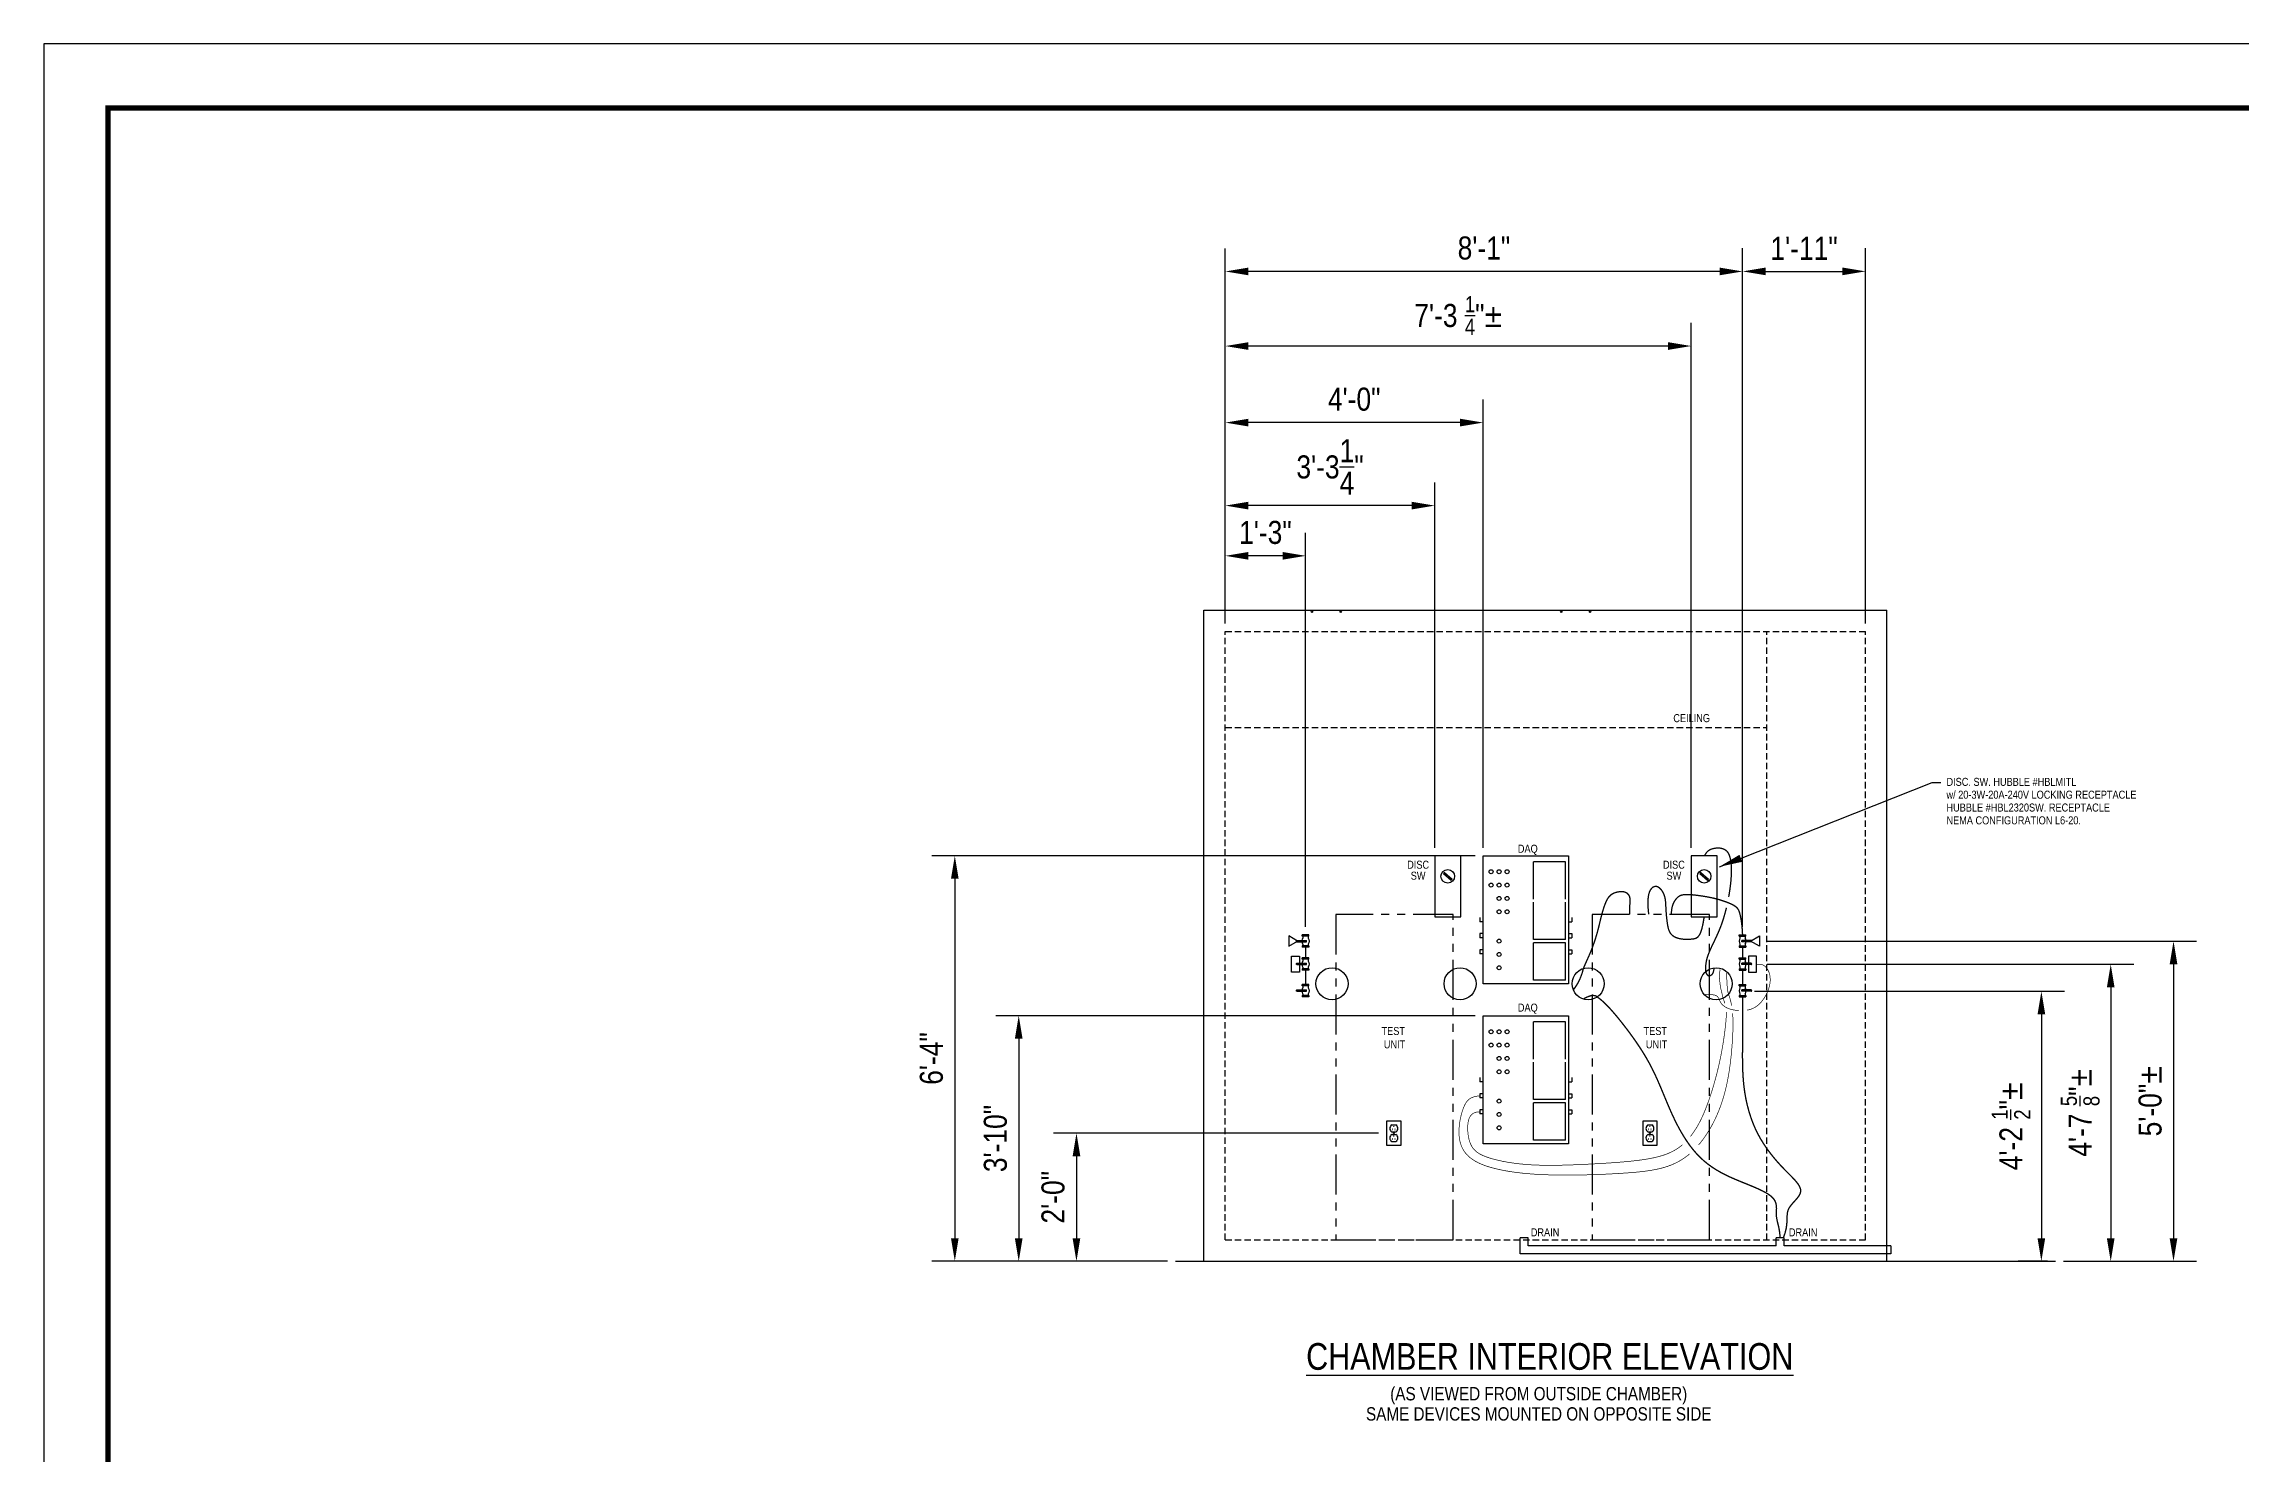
# Model space of a CAD drawing. Header units: inches. Extents: x -300 to 516, y -297 to 231.
# Drawn here: x -300.4 to 111.3, y -33.2 to 230.8 of the extents above; entities that cross this region are included whole.
import ezdxf
from ezdxf.enums import TextEntityAlignment as Align

# ---------------------------------------------------------------- set-up
doc = ezdxf.new("R2010")
doc.units = ezdxf.units.IN
doc.header["$LTSCALE"] = 24
doc.header["$MEASUREMENT"] = 0
doc.linetypes.add('HIDDEN', pattern=[0.075, 0.05, -0.025])
doc.linetypes.add('PHANTOM', pattern=[2.5, 1.25, -0.25, 0.25, -0.25, 0.25, -0.25])
for name, color, linetype in [('CHAMBER EXTERIOR', 7, 'Continuous'), ('CHAMBER INTERIOR', 40, 'Continuous'), ('EXTERIOR DIMS', 7, 'Continuous'), ('EXTERIOR ELEC EQUIP', 190, 'Continuous'), ('FORMAT', 7, 'Continuous'), ('INTERIOR DIMS', 7, 'Continuous'), ('INTERIOR ELEC EQUIP', 190, 'Continuous'), ('INTERIOR EQUIP', 3, 'Continuous'), ('INTERIOR PLUMB EQUIP', 4, 'Continuous')]:
    doc.layers.add(name, color=color, linetype=linetype)
doc.styles.get("Standard").update_dxf_attribs({"font": 'ARIALN.TTF'})
doc.dimstyles.get("Standard").update_dxf_attribs({"dimscale": 24, "dimtxt": 0.18, "dimasz": 0.18, "dimexe": 0.18, "dimexo": 0.0625, "dimgap": 0.09, "dimtad": 1, "dimdec": 4, "dimzin": 0, "dimdsep": 46, "dimlunit": 4, "dimtxsty": 'Standard', "dimcen": 0.09, "dimadec": 0, "dimazin": 0, "dimtfac": 1, "dimtdec": 4, "dimtofl": 0, "dimtmove": 0, "dimatfit": 3, "dimfxl": 0, "dimtolj": 1, "dimtzin": 0, "dimarcsym": 0})

# ---------------------------------------------------------------- blocks, each defined once
blk = doc.blocks.new('rec-elev')
at = {"linetype": 'Continuous'}
for p, q in [((-0.33, 1.58), (0.42, 1.58)), ((-0.33, 0.28), (0.42, 0.28)), ((-0.33, -0.22), (0.42, -0.22)), ((-0.33, -1.52), (0.42, -1.52))]:
    blk.add_line(p, q, dxfattribs=at)
blk.add_lwpolyline([(-1.31, -2.22), (1.39, -2.22), (1.39, 2.28), (-1.31, 2.28)], close=True, dxfattribs=at)
at = {"linetype": 'Continuous', "const_width": 0.12}
for points in [[(-0.22, 0.91), (-0.22, 0.58)], [(0.27, 0.94), (0.27, 0.53)], [(-0.22, -0.89), (-0.22, -1.22)], [(0.27, -0.86), (0.27, -1.27)]]:
    blk.add_lwpolyline(points, dxfattribs=at)
for points in [[(0.02, 1.34, -1), (0.02, 1.22, -1)], [(0.02, -0.46, -1), (0.02, -0.58, -1)]]:
    blk.add_lwpolyline(points, format="xyb", close=True, dxfattribs=at)
at = {"linetype": 'Continuous'}
blk.add_circle((0.04, 0.03), 0.075, dxfattribs=at)
for centre, start, end in [((0.04, 0.93), 120.0178, 239.9822), ((0.04, 0.93), 300.0178, 59.9822), ((0.04, -0.87), 120.0178, 239.9822), ((0.04, -0.87), 300.0178, 59.9822)]:
    blk.add_arc(centre, 0.75, start, end, dxfattribs=at)
blk = doc.blocks.new('DAQ')
for p, q in [((15.42, 22.88), (9.42, 22.88)), ((9.42, 15.88), (9.42, 22.88)), ((15.42, 15.88), (15.42, 22.88)), ((-0.61, 12.4), (-0.61, 11.6)), ((9.42, 8.29), (9.42, 15.29)), ((15.42, 8.29), (15.42, 15.29)), ((16.61, 12.4), (16.61, 11.6)), ((0, 11.6), (-0.61, 11.6)), ((0, 9.4), (-0.61, 9.4)), ((-0.61, 9.4), (-0.61, 8.6)), ((0, 8.6), (-0.61, 8.6)), ((15.42, 8.29), (9.42, 8.29)), ((16, 11.6), (16.61, 11.6)), ((16, 9.4), (16.61, 9.4)), ((16, 8.6), (16.61, 8.6)), ((16.61, 9.4), (16.61, 8.6)), ((0, 6.4), (-0.61, 6.4)), ((-0.61, 6.4), (-0.61, 5.6)), ((0, 5.6), (-0.61, 5.6)), ((15.42, 7.71), (9.42, 7.71)), ((9.42, 0.71), (9.42, 7.71)), ((15.42, 0.71), (15.42, 7.71)), ((16, 6.4), (16.61, 6.4)), ((16, 5.6), (16.61, 5.6)), ((16.61, 6.4), (16.61, 5.6)), ((15.42, 0.71), (9.42, 0.71))]:
    blk.add_line(p, q)
blk.add_lwpolyline([(0, 24), (16, 24), (16, 0), (0, 0)], close=True)
for centre in [(1.5, 21), (3, 21), (4.5, 21), (1.5, 18.5), (3, 18.5), (4.5, 18.5), (3, 16), (3, 13.5), (4.5, 16), (4.5, 13.5), (3, 8), (3, 5.5), (3, 3)]:
    blk.add_circle(centre, 0.375)
blk = doc.blocks.new('BVALVE')
for p, q in [((-1.63, 2.45), (0.13, 2.45)), ((-1.63, 2.2), (0.13, 2.2)), ((0.6, 3.49), (-0.63, 3.49)), ((-0.63, 3.24), (-0.63, 3.49)), ((0.6, 3.24), (-0.63, 3.24)), ((-0.63, 1.41), (-0.63, 1.16)), ((0.6, 1.41), (-0.63, 1.41)), ((0.6, 1.16), (-0.63, 1.16)), ((-0.51, 2.93), (-0.51, 3.24)), ((-0.51, 1.41), (-0.51, 1.79)), ((0.13, 2.45), (0.13, 2.2)), ((0.49, 2.93), (0.49, 3.24)), ((0.49, 1.41), (0.49, 1.79)), ((0.6, 3.24), (0.6, 3.49)), ((0.6, 1.41), (0.6, 1.16))]:
    blk.add_line(p, q)
for centre, radius, start, end in [((-1.59, 2.33), 0.132, 108.6408, 251.3592), ((0.47, 2.36), 1.13, 149.9029, 175.1864), ((0.47, 2.36), 1.13, 187.8419, 210.0971), ((-0.5, 2.36), 1.13, 329.9029, 30.0971)]:
    blk.add_arc(centre, radius, start, end)
blk = doc.blocks.new('*D11')
at = {"layer": 'Defpoints', "color": 0, "transparency": 16777216}
for p in [(-30.61, 78.69), (-129.63, 2.71), (-88.24, 2.71)]:
    blk.add_point(p, dxfattribs=at)
at = {"layer": 'INTERIOR DIMS', "color": 0, "lineweight": -2, "transparency": 16777216}
for p, q in [((-32.11, 78.69), (-133.95, 78.69)), ((-129.63, 74.37), (-129.63, 7.03)), ((-89.74, 2.71), (-133.95, 2.71))]:
    blk.add_line(p, q, dxfattribs=at)
at = {"layer": 'INTERIOR DIMS', "color": 0, "transparency": 16777216}
for points in [[(-130.35, 74.37), (-128.91, 74.37), (-129.63, 78.69)], [(-130.35, 7.03), (-128.91, 7.03), (-129.63, 2.71)]]:
    blk.add_solid(points, dxfattribs=at)
at = {"layer": 'INTERIOR DIMS', "color": 0, "transparency": 16777216, "insert": (-134, 40.7), "char_height": 4.32, "attachment_point": 5, "rotation": 90}
blk.add_mtext('\\A1;6\'-4"', dxfattribs=at)
blk = doc.blocks.new('*D12')
at = {"layer": 'Defpoints', "color": 0, "transparency": 16777216}
for p in [(-30.61, 48.71), (-117.65, 2.71), (-88.24, 2.71)]:
    blk.add_point(p, dxfattribs=at)
at = {"layer": 'INTERIOR DIMS', "color": 0, "lineweight": -2, "transparency": 16777216}
for p, q in [((-32.11, 48.71), (-121.97, 48.71)), ((-117.65, 44.39), (-117.65, 7.03)), ((-89.74, 2.71), (-121.97, 2.71))]:
    blk.add_line(p, q, dxfattribs=at)
at = {"layer": 'INTERIOR DIMS', "color": 0, "transparency": 16777216}
for points in [[(-118.37, 44.39), (-116.93, 44.39), (-117.65, 48.71)], [(-118.37, 7.03), (-116.93, 7.03), (-117.65, 2.71)]]:
    blk.add_solid(points, dxfattribs=at)
at = {"layer": 'INTERIOR DIMS', "color": 0, "transparency": 16777216, "insert": (-122.01, 25.71), "char_height": 4.32, "attachment_point": 5, "rotation": 90}
blk.add_mtext('\\A1;3\'-10"', dxfattribs=at)
blk = doc.blocks.new('*D13')
at = {"layer": 'Defpoints', "color": 0, "transparency": 16777216}
for p in [(-48.69, 26.71), (-106.83, 2.71), (-88.24, 2.71)]:
    blk.add_point(p, dxfattribs=at)
at = {"layer": 'INTERIOR DIMS', "color": 0, "lineweight": -2, "transparency": 16777216}
for p, q in [((-50.19, 26.71), (-111.15, 26.71)), ((-106.83, 22.39), (-106.83, 7.03)), ((-89.74, 2.71), (-111.15, 2.71))]:
    blk.add_line(p, q, dxfattribs=at)
at = {"layer": 'INTERIOR DIMS', "color": 0, "transparency": 16777216}
for points in [[(-107.55, 22.39), (-106.11, 22.39), (-106.83, 26.71)], [(-107.55, 7.03), (-106.11, 7.03), (-106.83, 2.71)]]:
    blk.add_solid(points, dxfattribs=at)
at = {"layer": 'INTERIOR DIMS', "color": 0, "transparency": 16777216, "insert": (-111.2, 14.71), "char_height": 4.32, "attachment_point": 5, "rotation": 90}
blk.add_mtext('\\A1;2\'-0"', dxfattribs=at)
blk = doc.blocks.new('*D14')
at = {"layer": 'Defpoints', "color": 0, "transparency": 16777216}
for p in [(21.17, 62.69), (76.66, 2.71), (98.8, 2.71)]:
    blk.add_point(p, dxfattribs=at)
at = {"layer": 'INTERIOR DIMS', "color": 0, "lineweight": -2, "transparency": 16777216}
for p, q in [((22.67, 62.69), (103.12, 62.69)), ((98.8, 58.37), (98.8, 7.03)), ((78.16, 2.71), (103.12, 2.71))]:
    blk.add_line(p, q, dxfattribs=at)
at = {"layer": 'INTERIOR DIMS', "color": 0, "transparency": 16777216}
for points in [[(98.08, 58.37), (99.52, 58.37), (98.8, 62.69)], [(98.08, 7.03), (99.52, 7.03), (98.8, 2.71)]]:
    blk.add_solid(points, dxfattribs=at)
at = {"layer": 'INTERIOR DIMS', "color": 0, "transparency": 16777216, "insert": (94.43, 32.7), "char_height": 4.32, "attachment_point": 5, "rotation": 90}
blk.add_mtext('\\A1;5\'-0"%%P', dxfattribs=at)
blk = doc.blocks.new('*D15')
at = {"layer": 'Defpoints', "color": 0, "transparency": 16777216}
for p in [(21.12, 58.36), (76.66, 2.71), (87.03, 2.71)]:
    blk.add_point(p, dxfattribs=at)
at = {"layer": 'INTERIOR DIMS', "color": 0, "lineweight": -2, "transparency": 16777216}
for p, q in [((22.62, 58.36), (91.35, 58.36)), ((87.03, 54.04), (87.03, 7.03)), ((78.16, 2.71), (91.35, 2.71))]:
    blk.add_line(p, q, dxfattribs=at)
at = {"layer": 'INTERIOR DIMS', "color": 0, "transparency": 16777216}
for points in [[(86.31, 54.04), (87.75, 54.04), (87.03, 58.36)], [(86.31, 7.03), (87.75, 7.03), (87.03, 2.71)]]:
    blk.add_solid(points, dxfattribs=at)
at = {"layer": 'INTERIOR DIMS', "color": 0, "transparency": 16777216, "insert": (81.3, 30.53), "char_height": 4.32, "attachment_point": 5, "rotation": 90}
blk.add_mtext('\\A1;4\'-7 {\\H0.7x;\\S5/8;}"%%P', dxfattribs=at)
blk = doc.blocks.new('*D16')
at = {"layer": 'Defpoints', "color": 0, "transparency": 16777216}
for p in [(18.76, 53.29), (74.03, 2.71), (76.66, 2.71)]:
    blk.add_point(p, dxfattribs=at)
at = {"layer": 'INTERIOR DIMS', "color": 0, "lineweight": -2, "transparency": 16777216}
for p, q in [((20.26, 53.29), (78.35, 53.29)), ((74.03, 48.97), (74.03, 7.03)), ((75.16, 2.71), (69.71, 2.71))]:
    blk.add_line(p, q, dxfattribs=at)
at = {"layer": 'INTERIOR DIMS', "color": 0, "transparency": 16777216}
for points in [[(73.31, 48.97), (74.75, 48.97), (74.03, 53.29)], [(73.31, 7.03), (74.75, 7.03), (74.03, 2.71)]]:
    blk.add_solid(points, dxfattribs=at)
at = {"layer": 'INTERIOR DIMS', "color": 0, "transparency": 16777216, "insert": (68.33, 28), "char_height": 4.32, "attachment_point": 5, "rotation": 90}
blk.add_mtext('\\A1;4\'-2 {\\H0.7x;\\S1/2;}"%%P', dxfattribs=at)
blk = doc.blocks.new('*D17')
at = {"layer": 'Defpoints', "color": 0, "transparency": 16777216}
for p in [(-78.93, 144.29), (-78.93, 120.71), (-39.68, 78.69)]:
    blk.add_point(p, dxfattribs=at)
at = {"layer": 'INTERIOR DIMS', "color": 0, "lineweight": -2, "transparency": 16777216}
for p, q in [((-78.93, 122.21), (-78.93, 148.61)), ((-39.68, 80.19), (-39.68, 148.61)), ((-44, 144.29), (-74.61, 144.29))]:
    blk.add_line(p, q, dxfattribs=at)
at = {"layer": 'INTERIOR DIMS', "color": 0, "transparency": 16777216}
for points in [[(-74.61, 145.01), (-74.61, 143.57), (-78.93, 144.29)], [(-44, 145.01), (-44, 143.57), (-39.68, 144.29)]]:
    blk.add_solid(points, dxfattribs=at)
at = {"layer": 'INTERIOR DIMS', "color": 0, "transparency": 16777216, "insert": (-59.3, 151.54), "char_height": 4.32, "attachment_point": 5}
blk.add_mtext('\\A1;3\'-3{\\H1.000000x;\\S1/4;}"', dxfattribs=at)
blk = doc.blocks.new('*D18')
at = {"layer": 'Defpoints', "color": 0, "transparency": 16777216}
for p in [(-78.93, 159.84), (-78.93, 120.71), (-30.61, 78.69)]:
    blk.add_point(p, dxfattribs=at)
at = {"layer": 'INTERIOR DIMS', "color": 0, "lineweight": -2, "transparency": 16777216}
for p, q in [((-78.93, 122.21), (-78.93, 164.16)), ((-30.61, 80.19), (-30.61, 164.16)), ((-34.93, 159.84), (-74.61, 159.84))]:
    blk.add_line(p, q, dxfattribs=at)
at = {"layer": 'INTERIOR DIMS', "color": 0, "transparency": 16777216}
for points in [[(-74.61, 160.56), (-74.61, 159.12), (-78.93, 159.84)], [(-34.93, 160.56), (-34.93, 159.12), (-30.61, 159.84)]]:
    blk.add_solid(points, dxfattribs=at)
at = {"layer": 'INTERIOR DIMS', "color": 0, "transparency": 16777216, "insert": (-54.77, 164.2), "char_height": 4.32, "attachment_point": 5}
blk.add_mtext('\\A1;4\'-0"', dxfattribs=at)
blk = doc.blocks.new('*D19')
at = {"layer": 'Defpoints', "color": 0, "transparency": 16777216}
for p in [(-78.93, 174.18), (-78.93, 120.71), (8.39, 78.69)]:
    blk.add_point(p, dxfattribs=at)
at = {"layer": 'INTERIOR DIMS', "color": 0, "lineweight": -2, "transparency": 16777216}
for p, q in [((-78.93, 122.21), (-78.93, 178.5)), ((8.39, 80.19), (8.39, 178.5)), ((4.07, 174.18), (-74.61, 174.18))]:
    blk.add_line(p, q, dxfattribs=at)
at = {"layer": 'INTERIOR DIMS', "color": 0, "transparency": 16777216}
for points in [[(-74.61, 174.9), (-74.61, 173.46), (-78.93, 174.18)], [(4.07, 174.9), (4.07, 173.46), (8.39, 174.18)]]:
    blk.add_solid(points, dxfattribs=at)
at = {"layer": 'INTERIOR DIMS', "color": 0, "transparency": 16777216, "insert": (-35.27, 179.91), "char_height": 4.32, "attachment_point": 5}
blk.add_mtext('\\A1;7\'-3 {\\H0.7x;\\S1/4;}"%%P', dxfattribs=at)
blk = doc.blocks.new('FORMAT-D')
at = {"layer": 'FORMAT'}
blk.add_lwpolyline([(0, 0), (34, 0), (34, 22), (0, 22)], close=True, dxfattribs=at)
at = {"layer": 'FORMAT', "const_width": 0.04}
blk.add_lwpolyline([(33.5, 0.5), (0.5, 0.5), (0.5, 21.5), (33.5, 21.5)], close=True, dxfattribs=at)
blk = doc.blocks.new('*D39')
at = {"layer": 'Defpoints', "color": 0, "transparency": 16777216}
for p in [(-78.93, 134.88), (-78.93, 120.71), (-63.88, 63.87)]:
    blk.add_point(p, dxfattribs=at)
at = {"layer": 'EXTERIOR DIMS', "color": 0, "lineweight": -2, "transparency": 16777216}
for p, q in [((-78.93, 122.21), (-78.93, 139.2)), ((-63.88, 65.37), (-63.88, 139.2)), ((-68.2, 134.88), (-74.61, 134.88))]:
    blk.add_line(p, q, dxfattribs=at)
at = {"layer": 'EXTERIOR DIMS', "color": 0, "transparency": 16777216}
for points in [[(-74.61, 135.6), (-74.61, 134.16), (-78.93, 134.88)], [(-68.2, 135.6), (-68.2, 134.16), (-63.88, 134.88)]]:
    blk.add_solid(points, dxfattribs=at)
at = {"layer": 'EXTERIOR DIMS', "color": 0, "transparency": 16777216, "insert": (-71.41, 139.24), "char_height": 4.32, "attachment_point": 5}
blk.add_mtext('\\A1;1\'-3"', dxfattribs=at)
blk = doc.blocks.new('*D40')
at = {"layer": 'Defpoints', "color": 0, "transparency": 16777216}
for p in [(-78.93, 188.16), (-78.93, 120.71), (18.03, 63.87)]:
    blk.add_point(p, dxfattribs=at)
at = {"layer": 'EXTERIOR DIMS', "color": 0, "lineweight": -2, "transparency": 16777216}
for p, q in [((-78.93, 122.21), (-78.93, 192.48)), ((18.03, 65.37), (18.03, 192.48)), ((13.71, 188.16), (-74.61, 188.16))]:
    blk.add_line(p, q, dxfattribs=at)
at = {"layer": 'EXTERIOR DIMS', "color": 0, "transparency": 16777216}
for points in [[(-74.61, 188.88), (-74.61, 187.44), (-78.93, 188.16)], [(13.71, 188.88), (13.71, 187.44), (18.03, 188.16)]]:
    blk.add_solid(points, dxfattribs=at)
at = {"layer": 'EXTERIOR DIMS', "color": 0, "transparency": 16777216, "insert": (-30.45, 192.52), "char_height": 4.32, "attachment_point": 5}
blk.add_mtext('\\A1;8\'-1"', dxfattribs=at)
blk = doc.blocks.new('*D41')
at = {"layer": 'Defpoints', "color": 0, "transparency": 16777216}
for p in [(41.07, 188.17), (41.07, 120.71), (18.03, 65.37)]:
    blk.add_point(p, dxfattribs=at)
at = {"layer": 'EXTERIOR DIMS', "color": 0, "lineweight": -2, "transparency": 16777216}
for p, q in [((18.03, 66.87), (18.03, 192.49)), ((41.07, 122.21), (41.07, 192.49)), ((22.35, 188.17), (36.75, 188.17))]:
    blk.add_line(p, q, dxfattribs=at)
at = {"layer": 'EXTERIOR DIMS', "color": 0, "transparency": 16777216}
for points in [[(22.35, 188.89), (22.35, 187.45), (18.03, 188.17)], [(36.75, 188.89), (36.75, 187.45), (41.07, 188.17)]]:
    blk.add_solid(points, dxfattribs=at)
at = {"layer": 'EXTERIOR DIMS', "color": 0, "transparency": 16777216, "insert": (29.55, 192.49), "char_height": 4.32, "attachment_point": 5}
blk.add_mtext('\\A1;1\'-11"', dxfattribs=at)

msp = doc.modelspace()

# ---------------------------------------------------------------- linework, layer by layer
at = {"layer": 'CHAMBER EXTERIOR'}
for p, q in [((-82.92986, 2.70642), (-82.92986, 124.70642)), ((-82.92986, 124.70642), (45.07014, 124.70642)), ((45.07014, 2.70642), (45.07014, 124.70642)), ((-88.24161, 2.70642), (76.6647, 2.70642))]:
    msp.add_line(p, q, dxfattribs=at)
for centre in [(-58.92986, 54.70642), (-34.92986, 54.70642), (-10.92986, 54.70642), (13.07014, 54.70642)]:
    msp.add_circle(centre, 3, dxfattribs=at)
at = {"layer": 'CHAMBER INTERIOR', "linetype": 'HIDDEN'}
for p, q in [((-78.92986, 120.70642), (41.07014, 120.70642)), ((-78.92986, 6.70642), (-78.92986, 120.70642)), ((22.57014, 6.70642), (22.57014, 120.70642)), ((41.07014, 6.70642), (41.07014, 120.70642)), ((-78.92986, 102.70642), (22.57014, 102.70642)), ((-78.92986, 6.70642), (41.07014, 6.70642))]:
    msp.add_line(p, q, dxfattribs=at)
at = {"layer": 'CHAMBER INTERIOR'}
for p, q in [((-23.67986, 4.10035), (-23.67986, 7.08034)), ((-22.17986, 7.08034), (-23.67986, 7.08034)), ((-22.17986, 5.60035), (-22.17986, 7.08034)), ((24.32014, 5.60035), (-22.17986, 5.60035)), ((24.32014, 5.60035), (24.32014, 7.08034)), ((25.82014, 7.08034), (24.32014, 7.08034)), ((25.82014, 5.60035), (25.82014, 7.08034)), ((45.82507, 5.60035), (25.82014, 5.60035)), ((45.82507, 5.60035), (45.82507, 4.10035)), ((45.82507, 4.10035), (-23.67986, 4.10035))]:
    msp.add_line(p, q, dxfattribs=at)
for centre in [(-58.92986, 54.70642), (-34.92986, 54.70642), (-10.92986, 54.70642), (13.07014, 54.70642)]:
    msp.add_circle(centre, 3, dxfattribs=at)
at = {"layer": 'EXTERIOR ELEC EQUIP'}
for centre in [(-62.69513, 124.40181), (-57.3008, 124.40181), (-15.95443, 124.40181), (-10.5601, 124.40181)]:
    msp.add_circle(centre, 0.12299, dxfattribs=at)
at = {"layer": 'INTERIOR ELEC EQUIP'}
for p, q in [((-38.04005, 75.38398), (-36.59234, 74.10198)), ((-37.87218, 75.57205), (-36.42596, 74.29136)), ((10.02245, 75.38398), (11.47016, 74.10198)), ((10.19032, 75.57205), (11.63654, 74.29136))]:
    msp.add_line(p, q, dxfattribs=at)
for points in [[(-34.79542, 78.6927), (-39.67542, 78.6927), (-39.67542, 67.2527), (-34.79542, 67.2527)], [(13.26708, 78.6927), (8.38708, 78.6927), (8.38708, 67.2527), (13.26708, 67.2527)]]:
    msp.add_lwpolyline(points, close=True, dxfattribs=at)
for points, const_width in [([(15.42379, 70.98282), (15.48312, 71.31199), (15.58296, 71.92436), (15.67121, 72.52945), (15.74745, 73.12363), (15.81129, 73.70326), (15.86232, 74.26469), (15.90014, 74.8043), (15.92434, 75.31843), (15.93469, 75.80411), (15.93163, 76.26087), (15.91575, 76.68894), (15.88767, 77.08851), (15.848, 77.45978), (15.79734, 77.80295), (15.73629, 78.11823), (15.66548, 78.40582), (15.58521, 78.66613), (15.4947, 78.90044), (15.39286, 79.11023), (15.27861, 79.29697), (15.15089, 79.46215), (15.0086, 79.60725), (14.85067, 79.73376), (14.67603, 79.84315), (14.4839, 79.93651), (14.27483, 80.01325), (14.04964, 80.07241), (13.80918, 80.11301), (13.55429, 80.13407), (13.28583, 80.13462), (13.00462, 80.11367), (12.71151, 80.07025), (12.40888, 80.00212), (12.10527, 79.90194), (11.81076, 79.76112), (11.5354, 79.57105), (11.28928, 79.32315), (10.8745, 78.6927)], 0.25), ([(10.82708, 67.2527), (10.61543, 65.9722), (10.38697, 64.99222), (10.14281, 64.27119), (9.8841, 63.76755), (9.61197, 63.43971), (9.32754, 63.24612), (9.03195, 63.1452), (8.72632, 63.09538), (8.41211, 63.06214), (8.09202, 63.03915), (7.76907, 63.02711), (7.44628, 63.02675), (7.12666, 63.03879), (6.81324, 63.06393), (6.50905, 63.10289), (6.21709, 63.15638), (5.94002, 63.22511), (5.679, 63.30973), (5.43484, 63.41087), (5.20831, 63.52916), (5.00022, 63.66525), (4.81137, 63.81976), (4.64254, 63.99334), (4.49453, 64.18661), (4.36762, 64.39982), (4.25993, 64.63162), (4.16909, 64.88025), (4.09272, 65.14398), (4.02842, 65.42105), (3.97383, 65.70972), (3.92654, 66.00823), (3.88418, 66.31485), (3.84479, 66.6279), (3.8081, 66.94603), (3.77427, 67.26798), (3.74346, 67.59247), (3.71583, 67.91823), (3.69154, 68.24399), (3.67074, 68.56848), (3.6536, 68.89042), (3.63961, 69.20877), (3.62563, 69.5233), (3.60783, 69.83403), (3.58239, 70.14093), (3.54552, 70.44403), (3.49338, 70.74331), (3.42218, 71.03879), (3.32808, 71.33044), (3.20845, 71.61715), (3.06529, 71.89322), (2.90179, 72.15181), (2.72112, 72.38609), (2.52646, 72.58924), (2.321, 72.75442), (2.1079, 72.87481), (1.89036, 72.94357), (1.6717, 72.95522), (1.4559, 72.90968), (1.2471, 72.80822), (1.04942, 72.65212), (0.86701, 72.44264), (0.70398, 72.18106), (0.56448, 71.86865), (0.45263, 71.50667), (0.37138, 71.09783), (0.31891, 70.65054), (0.29218, 70.17466), (0.28818, 69.68004), (0.30389, 69.17652), (0.33628, 68.67396), (0.38235, 68.18219), (0.43907, 67.71108)], 0.25), ([(12.69137, 57.69101), (12.65242, 57.4184), (12.61272, 57.19181), (12.57155, 57.0055), (12.52814, 56.85376), (12.48177, 56.73086), (12.4317, 56.63107), (12.37717, 56.54866), (12.31745, 56.4779), (12.2522, 56.41411), (12.18263, 56.35672), (12.11036, 56.3062), (12.03701, 56.26302), (11.96421, 56.22766), (11.89356, 56.20059), (11.82668, 56.18227), (11.7652, 56.17319), (11.71026, 56.17359), (11.66112, 56.18289), (11.61656, 56.20027), (11.57537, 56.22493), (11.53633, 56.25606), (11.49824, 56.29284), (11.45989, 56.33448), (11.42005, 56.38016), (11.37793, 56.42981), (11.33447, 56.48626), (11.29102, 56.55308), (11.2489, 56.63385), (11.20949, 56.73214), (11.17412, 56.85152), (11.14414, 56.99555), (11.12091, 57.16782), (11.10579, 57.37076), (11.10024, 57.60234), (11.10574, 57.85939), (11.12379, 58.13874), (11.15585, 58.43722), (11.20342, 58.75167), (11.26798, 59.07892), (11.35101, 59.41581), (11.45344, 59.75973), (11.57393, 60.1104), (11.7106, 60.46807), (11.86156, 60.83301), (12.02492, 61.20551), (12.19881, 61.58582), (12.38132, 61.97421), (12.57057, 62.37096), (12.76475, 62.77658), (12.96238, 63.19257), (13.16202, 63.62069), (13.36227, 64.0627), (13.56172, 64.52033), (13.75893, 64.99534), (13.95251, 65.48949), (14.14103, 66.00453), (14.32323, 66.54144), (14.49842, 67.09816), (14.66605, 67.67186), (14.8256, 68.2597), (14.97651, 68.85887), (14.99556, 68.94053)], 0.25), ([(18.86941, 49.76356), (18.91252, 49.76964), (19.27614, 49.84749), (19.62311, 49.95198), (19.95335, 50.08341), (20.26795, 50.24167), (20.56797, 50.42668), (20.85446, 50.63835), (21.12851, 50.87659), (21.39118, 51.14131), (21.64354, 51.43243), (21.886, 51.74928), (22.11647, 52.08887), (22.33217, 52.44767), (22.53036, 52.8221), (22.70827, 53.20862), (22.86316, 53.60367), (22.99225, 54.0037), (23.09281, 54.40515), (23.16252, 54.80459), (23.20093, 55.1991), (23.20805, 55.58588), (23.18386, 55.96212), (23.12837, 56.32504), (23.04159, 56.67183), (22.9235, 56.99969), (22.77412, 57.30582), (22.59373, 57.58666), (22.38382, 57.83565), (22.14617, 58.04545), (21.88255, 58.20872), (21.59475, 58.31814), (21.28454, 58.36637), (20.9537, 58.34609), (20.60401, 58.24996)], 0.125), ([(11.04338, 52.69887), (11.28999, 52.69779), (11.51815, 52.69454), (11.72862, 52.68907), (11.92214, 52.68133), (12.09948, 52.67128), (12.2614, 52.65888), (12.40864, 52.64407), (12.54197, 52.62682), (12.66218, 52.60709), (12.77026, 52.58482), (12.86722, 52.55997), (12.95408, 52.53251), (13.03188, 52.50237), (13.10163, 52.46953), (13.16436, 52.43393), (13.22108, 52.39553), (13.27274, 52.35428), (13.31996, 52.3101), (13.36326, 52.26289), (13.40319, 52.21258), (13.44027, 52.15907), (13.47503, 52.10226), (13.50802, 52.04208), (13.53977, 51.97844), (13.57086, 51.91124), (13.60213, 51.8404), (13.63447, 51.76582), (13.66876, 51.68742), (13.7059, 51.60512), (13.74677, 51.51881), (13.79227, 51.42842), (13.84328, 51.33385), (13.90074, 51.23516), (13.96575, 51.133), (14.03948, 51.02818), (14.12308, 50.9215), (14.2177, 50.81374), (14.32451, 50.70572), (14.44466, 50.59824), (14.57929, 50.49208), (14.72964, 50.38809), (14.89715, 50.28721), (15.08333, 50.19042), (15.2897, 50.09869), (15.51777, 50.01301), (15.76904, 49.93434), (16.04503, 49.86368), (16.34725, 49.80199), (16.67602, 49.75044), (17.02683, 49.71099), (17.29977, 49.69223)], 0.125)]:
    msp.add_lwpolyline(points, dxfattribs=dict(at, const_width=const_width))
at = {"layer": 'INTERIOR ELEC EQUIP', "color": 40, "const_width": 0.125}
for points in [[(13.8108, 57.38242), (13.75872, 56.97839), (13.72305, 56.63706), (13.70154, 56.34906), (13.69191, 56.10502), (13.69191, 55.89559), (13.69926, 55.7114), (13.71171, 55.54309), (13.727, 55.38129), (13.74327, 55.21839), (13.76032, 55.0537), (13.77836, 54.88831), (13.79762, 54.72327), (13.8183, 54.55965), (13.84062, 54.39853), (13.86479, 54.24096), (13.89103, 54.08802), (13.91941, 53.94049), (13.9495, 53.79809), (13.98073, 53.66025), (14.01253, 53.52639), (14.04433, 53.39594), (14.07556, 53.26834), (14.10565, 53.14301), (14.13404, 53.0194), (14.1605, 52.89668), (14.18624, 52.77312), (14.21285, 52.6467), (14.24187, 52.51545), (14.27488, 52.37736), (14.31344, 52.23046), (14.35913, 52.07274), (14.41349, 51.90221), (14.47731, 51.71704), (14.5481, 51.51608), (14.62259, 51.29833), (14.69751, 51.06279), (14.70642, 51.03135)], [(14.97014, 49.42109), (14.97735, 49.21491), (14.97483, 48.81434), (14.95722, 48.37607), (14.92481, 47.8951), (14.87787, 47.36646), (14.81669, 46.78516), (14.74155, 46.14624), (14.65242, 45.44614), (14.54791, 44.68713), (14.42631, 43.87291), (14.28591, 43.00717), (14.12502, 42.09361), (13.94191, 41.13594), (13.73488, 40.13786), (13.50222, 39.10306), (13.24291, 38.03667), (12.95868, 36.94951), (12.65195, 35.8538), (12.32515, 34.7618), (11.98069, 33.68573), (11.621, 32.63784), (11.24849, 31.63037), (10.86559, 30.67555), (10.47395, 29.78301), (10.07221, 28.95194), (9.65822, 28.17894), (9.22985, 27.46058), (8.78496, 26.79345), (8.32142, 26.17414), (8.25621, 26.09673)], [(6.76654, 24.54584), (6.22453, 24.11033), (5.60368, 23.68742), (4.92103, 23.29995), (4.16434, 22.9472), (3.32136, 22.62846), (2.37985, 22.34302), (1.32756, 22.09016), (0.15714, 21.86878), (-1.11922, 21.67615), (-2.48442, 21.50913), (-3.92139, 21.36459), (-5.41304, 21.23941), (-6.94227, 21.13045), (-8.49201, 21.03459), (-10.04517, 20.94868), (-11.58661, 20.87065), (-13.10896, 20.80258), (-14.60682, 20.74761), (-16.07479, 20.70885), (-17.50744, 20.68945), (-18.89936, 20.69253), (-20.24516, 20.72123), (-21.53941, 20.77868), (-22.77696, 20.86693), (-23.95372, 20.98379), (-25.06584, 21.12597), (-26.10946, 21.29022), (-27.08075, 21.47324), (-27.97587, 21.67178), (-28.79096, 21.88256), (-29.52219, 22.10231), (-30.16747, 22.32881), (-30.73172, 22.56413), (-31.22165, 22.81141), (-31.64395, 23.07378), (-32.0053, 23.35436), (-32.31241, 23.65628), (-32.57195, 23.98268), (-32.79064, 24.33669), (-32.97441, 24.71973), (-33.12629, 25.12639), (-33.24855, 25.54956), (-33.34348, 25.98212), (-33.41334, 26.41696), (-33.46043, 26.84696), (-33.487, 27.26501), (-33.49536, 27.66398), (-33.48735, 28.03802), (-33.46318, 28.38623), (-33.42263, 28.70897), (-33.3655, 29.00659), (-33.29157, 29.27945), (-33.20062, 29.5279), (-33.09244, 29.7523), (-32.96682, 29.95301), (-32.8233, 30.13031), (-32.6605, 30.28421), (-32.47676, 30.41462), (-32.27045, 30.52148), (-32.03994, 30.60471), (-31.78358, 30.66426), (-31.49975, 30.70003), (-31.18679, 30.71198)]]:
    msp.add_lwpolyline(points, dxfattribs=at)
at = {"layer": 'INTERIOR ELEC EQUIP', "color": 1, "const_width": 0.125}
for points in [[(15.04049, 56.72883), (15.0397, 56.53079), (15.04243, 56.32433), (15.04809, 56.11073), (15.0561, 55.89126), (15.06588, 55.66723), (15.07685, 55.43991), (15.08841, 55.21059), (15.09999, 54.98056), (15.11127, 54.75105), (15.12306, 54.52319), (15.1364, 54.29803), (15.15239, 54.07663), (15.17207, 53.86008), (15.19653, 53.64943), (15.22682, 53.44576), (15.26402, 53.25012), (15.30885, 53.06256), (15.36065, 52.87899), (15.41844, 52.69428), (15.48121, 52.5033), (15.54796, 52.30095), (15.61771, 52.08208), (15.68945, 51.84158), (15.76218, 51.57433), (15.83482, 51.27599), (15.9059, 50.94534), (15.96756, 50.61558)], [(16.15443, 49.15042), (16.18296, 48.79262), (16.21175, 48.25919), (16.22836, 47.69096), (16.23301, 47.09), (16.22627, 46.45888), (16.20871, 45.80015), (16.1809, 45.11637), (16.1434, 44.41011), (16.09679, 43.68392), (16.04164, 42.94038), (15.97823, 42.18191), (15.90571, 41.4105), (15.82294, 40.62799), (15.72877, 39.83622), (15.62207, 39.03706), (15.50171, 38.23234), (15.36654, 37.42393), (15.21542, 36.61367), (15.04712, 35.80314), (14.86002, 34.9929), (14.65242, 34.18323), (14.42261, 33.37442), (14.16887, 32.56674), (13.88951, 31.76048), (13.58281, 30.95593), (13.24706, 30.15338), (12.88096, 29.35381), (12.48481, 28.56108), (12.05934, 27.77972), (11.60524, 27.01431), (11.12324, 26.26939), (10.61404, 25.54951), (10.07836, 24.85924), (9.76554, 24.49367)], [(8.09874, 22.82898), (7.66516, 22.46983), (6.98051, 21.9748), (6.256, 21.52303), (5.48792, 21.11566), (4.67256, 20.75382), (3.80623, 20.43866), (2.88684, 20.17027), (1.91875, 19.94458), (0.90795, 19.75645), (-0.1396, 19.60077), (-1.21789, 19.47241), (-2.32096, 19.36625), (-3.44283, 19.27716), (-4.57751, 19.20003), (-5.72, 19.13064), (-6.86918, 19.06835), (-8.02491, 19.01347), (-9.18705, 18.96627), (-10.35546, 18.92704), (-11.52998, 18.89607), (-12.71049, 18.87363), (-13.89683, 18.86002), (-15.08828, 18.85575), (-16.28172, 18.8623), (-17.47345, 18.88136), (-18.65977, 18.91466), (-19.83698, 18.9639), (-21.00138, 19.03079), (-22.14925, 19.11702), (-23.27691, 19.22432), (-24.38015, 19.35406), (-25.45277, 19.50628), (-26.48809, 19.68069), (-27.47941, 19.87703), (-28.42005, 20.09499), (-29.3033, 20.3343), (-30.12247, 20.59467), (-30.87088, 20.87582), (-31.54366, 21.17739), (-32.14325, 21.49874), (-32.67393, 21.83916), (-33.13996, 22.19794), (-33.54562, 22.57436), (-33.89518, 22.96771), (-34.19291, 23.37729), (-34.44309, 23.80238), (-34.64971, 24.24218), (-34.81576, 24.69549), (-34.94393, 25.16104), (-35.03694, 25.63755), (-35.09747, 26.12374), (-35.12825, 26.61832), (-35.13198, 27.12002), (-35.11136, 27.62755), (-35.06879, 28.13927), (-35.00551, 28.65206), (-34.92244, 29.16242), (-34.82051, 29.66688), (-34.70063, 30.16195), (-34.56374, 30.64414), (-34.41075, 31.10997), (-34.24261, 31.55594), (-34.05773, 31.97801), (-33.84459, 32.36983), (-33.58916, 32.72452), (-33.27741, 33.03516), (-32.89533, 33.29486), (-32.42888, 33.4967), (-31.86404, 33.6338), (-31.18679, 33.69925)]]:
    msp.add_lwpolyline(points, dxfattribs=at)
at = {"layer": 'INTERIOR ELEC EQUIP'}
for centre in [(-37.23515, 74.8345), (10.82735, 74.8345)]:
    msp.add_circle(centre, 1.27457, dxfattribs=at)
for centre, start, end in [((-37.23515, 74.8345), 130.8176793, 145.6799246), ((-37.23515, 74.8345), 311.2677474, 326.1299927), ((10.82735, 74.8345), 130.8176793, 145.6799246), ((10.82735, 74.8345), 311.2677474, 326.1299927)]:
    msp.add_arc(centre, 0.97457, start, end, dxfattribs=at)
at = {"layer": 'INTERIOR EQUIP', "linetype": 'PHANTOM', "ltscale": 0.25}
for points in [[(-58.19246, 6.70642), (-36.19246, 6.70642), (-36.19246, 67.70642), (-58.19246, 67.70642)], [(-10.19246, 6.70642), (11.80754, 6.70642), (11.80754, 67.70642), (-10.19246, 67.70642)]]:
    msp.add_lwpolyline(points, close=True, dxfattribs=at)
at = {"layer": 'INTERIOR PLUMB EQUIP', "const_width": 0.25}
for points in [[(-13.73096, 53.49355), (-13.49103, 53.83021), (-13.28819, 54.12651), (-13.11808, 54.38689), (-12.97632, 54.61577), (-12.85857, 54.81759), (-12.76044, 54.99679), (-12.67757, 55.15779), (-12.60561, 55.30503), (-12.5408, 55.44234), (-12.4819, 55.57121), (-12.42827, 55.69252), (-12.37929, 55.80716), (-12.33432, 55.91602), (-12.29274, 56.01997), (-12.25391, 56.11992), (-12.21721, 56.21674), (-12.18212, 56.3112), (-12.14858, 56.40365), (-12.11667, 56.4943), (-12.08645, 56.58337), (-12.05799, 56.67109), (-12.03135, 56.75766), (-12.00659, 56.84332), (-11.98379, 56.92829), (-11.96259, 57.01337), (-11.94098, 57.1018), (-11.91655, 57.19738), (-11.88685, 57.30392), (-11.84947, 57.42525), (-11.80199, 57.56518), (-11.74197, 57.72751), (-11.66699, 57.91608), (-11.57553, 58.13328), (-11.46963, 58.37589), (-11.35224, 58.63929), (-11.2263, 58.91886), (-11.09476, 59.20996), (-10.96056, 59.50797), (-10.82664, 59.80828), (-10.69597, 60.10624), (-10.57086, 60.39828), (-10.45126, 60.68498), (-10.33648, 60.96798), (-10.22584, 61.24891), (-10.11868, 61.52939), (-10.01431, 61.81105), (-9.91205, 62.09554), (-9.81123, 62.38447), (-9.71131, 62.6792), (-9.61234, 62.98001), (-9.51452, 63.2869), (-9.41802, 63.59987), (-9.32304, 63.91891), (-9.22978, 64.24403), (-9.13841, 64.57523), (-9.04914, 64.9125), (-8.96195, 65.25576), (-8.8761, 65.60453), (-8.79062, 65.95823), (-8.70458, 66.3163), (-8.61701, 66.67816), (-8.52698, 67.04326), (-8.43352, 67.41101), (-8.33569, 67.78086), (-8.23272, 68.15165), (-8.12452, 68.51997), (-8.01119, 68.88184), (-7.89283, 69.23326), (-7.76953, 69.57025), (-7.64138, 69.88882), (-7.50848, 70.18498), (-7.37092, 70.45474), (-7.22858, 70.69517), (-7.08045, 70.90748), (-6.92529, 71.09397), (-6.76186, 71.25691), (-6.58893, 71.39858), (-6.40526, 71.52126), (-6.20962, 71.62723), (-6.00078, 71.71876), (-5.77838, 71.79758), (-5.54563, 71.86309), (-5.30661, 71.91418), (-5.0654, 71.94969), (-4.82609, 71.96849), (-4.59277, 71.96944), (-4.36951, 71.9514), (-4.16042, 71.91323), (-3.9689, 71.85425), (-3.79571, 71.77561), (-3.64096, 71.67893), (-3.50474, 71.56583), (-3.38713, 71.43791), (-3.28825, 71.29679), (-3.20817, 71.14409), (-3.147, 70.98142), (-3.10436, 70.81044), (-3.07796, 70.633), (-3.06506, 70.45101), (-3.06289, 70.26636), (-3.0687, 70.08094), (-3.07974, 69.89667), (-3.09324, 69.71544), (-3.10646, 69.53914), (-3.11717, 69.36808), (-3.12521, 69.19617), (-3.13098, 69.01571), (-3.13484, 68.81901), (-3.13718, 68.59839), (-3.13839, 68.34615), (-3.13883, 68.05459), (-3.13889, 67.71604)], [(-11.79496, 51.84531), (-11.61767, 51.95466), (-11.44549, 52.0505), (-11.28018, 52.13389), (-11.12348, 52.20587), (-10.97714, 52.26749), (-10.84292, 52.3198), (-10.72256, 52.36385), (-10.61782, 52.4007), (-10.52965, 52.4313), (-10.45583, 52.45628), (-10.39336, 52.47617), (-10.33922, 52.49152), (-10.2904, 52.50285), (-10.2439, 52.51071), (-10.19669, 52.51563), (-10.14577, 52.51815), (-10.08887, 52.51869), (-10.02667, 52.51726), (-9.96061, 52.51377), (-9.89211, 52.5081), (-9.82259, 52.50016), (-9.75348, 52.48985), (-9.68622, 52.47705), (-9.62222, 52.46168), (-9.56211, 52.44331), (-9.50326, 52.42025), (-9.44224, 52.3905), (-9.37561, 52.35205), (-9.29995, 52.30289), (-9.2118, 52.24101), (-9.10775, 52.16441), (-8.98436, 52.07108), (-8.83864, 51.95879), (-8.66942, 51.82445), (-8.47597, 51.66474), (-8.25756, 51.47635), (-8.01346, 51.25595), (-7.74294, 51.00023), (-7.44529, 50.70587), (-7.11976, 50.36957), (-6.76586, 49.9885), (-6.38399, 49.56194), (-5.97478, 49.08965), (-5.53886, 48.57141), (-5.07687, 48.00698), (-4.58942, 47.39615), (-4.07715, 46.73867), (-3.54069, 46.03433), (-2.98161, 45.28317), (-2.40526, 44.48638), (-1.81794, 43.64545), (-1.22593, 42.76183), (-0.63552, 41.83701), (-0.05302, 40.87244), (0.5153, 39.86961), (1.06313, 38.82999), (1.58611, 37.75627), (2.08753, 36.65605), (2.57262, 35.53818), (3.0466, 34.41148), (3.51469, 33.28477), (3.98211, 32.1669), (4.45408, 31.06669), (4.93583, 29.99297), (5.4319, 28.95346), (5.94416, 27.95141), (6.47383, 26.98896), (7.02211, 26.06826), (7.5902, 25.19144), (8.17932, 24.36065), (8.79065, 23.57803), (9.42541, 22.84572), (10.08545, 22.16462), (10.77521, 21.53076), (11.49978, 20.93891), (12.26424, 20.38385), (13.07369, 19.86037), (13.9332, 19.36325), (14.84787, 18.88727), (15.82278, 18.42721), (16.85704, 17.97832), (17.92578, 17.53773), (18.99817, 17.10302), (20.04336, 16.67179), (21.03052, 16.24164), (21.9288, 15.81014), (22.70736, 15.3749), (23.33535, 14.9335), (23.79195, 14.4843), (24.09629, 14.02868), (24.27753, 13.56877), (24.36482, 13.10673), (24.38732, 12.64468), (24.37418, 12.18478), (24.35454, 11.72916), (24.35757, 11.27996), (24.40527, 10.83704), (24.49108, 10.39119), (24.60129, 9.93088), (24.7222, 9.44462), (24.84009, 8.92089), (24.94127, 8.3482), (25.01203, 7.71503), (25.03867, 7.00987)]]:
    msp.add_lwpolyline(points, dxfattribs=at)
at = {"layer": 'INTERIOR PLUMB EQUIP', "color": 6, "const_width": 0.25}
for points in [[(4.6774, 67.70642), (4.69566, 68.21298), (4.74743, 68.66877), (4.82813, 69.07704), (4.9332, 69.44105), (5.0581, 69.76405), (5.19826, 70.04929), (5.34912, 70.30003), (5.50613, 70.51952), (5.66591, 70.71073), (5.82985, 70.87546), (6.00054, 71.01523), (6.18053, 71.13156), (6.37242, 71.22597), (6.57878, 71.29998), (6.80218, 71.3551), (7.04521, 71.39286), (7.30978, 71.41476), (7.59523, 71.42226), (7.90024, 71.41683), (8.22348, 71.3999), (8.56363, 71.37294), (8.91938, 71.3374), (9.28939, 71.29472), (9.67235, 71.24636), (10.06706, 71.19335), (10.47273, 71.135), (10.8887, 71.07017), (11.31432, 70.99775), (11.74893, 70.91661), (12.19186, 70.82563), (12.64245, 70.72369), (13.10005, 70.60967), (13.5629, 70.48297), (14.02489, 70.34503), (14.47882, 70.19786), (14.91748, 70.04342), (15.33369, 69.88369), (15.72023, 69.72067), (16.06991, 69.55632), (16.37552, 69.39264), (16.63213, 69.23047), (16.84389, 69.06615), (17.01719, 68.8949), (17.15845, 68.71193), (17.27408, 68.51245), (17.37048, 68.29168), (17.45406, 68.04483), (17.53124, 67.76711), (17.60712, 67.45376), (17.68166, 67.10015), (17.7535, 66.70167), (17.8213, 66.25371), (17.88372, 65.75166), (17.93939, 65.19091), (17.98699, 64.56686), (18.02515, 63.8749)], [(-63.88487, 61.5474), (-63.88487, 59.58544)], [(18.02515, 61.5474), (18.02515, 59.58544)], [(-63.88487, 57.25794), (-63.88487, 54.57755)], [(18.02515, 57.25794), (18.02515, 54.57755)], [(18.02515, 52.25005), (18.02248, 51.24278), (18.02371, 50.25568), (18.02743, 49.28102), (18.03219, 48.31111), (18.03657, 47.33824), (18.03916, 46.35469), (18.0385, 45.35276), (18.03319, 44.32475), (18.02306, 43.26506), (18.01302, 42.17665), (18.00923, 41.06458), (18.01786, 39.93393), (18.0451, 38.78975), (18.09711, 37.63713), (18.18005, 36.48113), (18.30011, 35.32681), (18.46251, 34.17903), (18.6687, 33.04173), (18.91919, 31.91862), (19.21449, 30.81343), (19.5551, 29.72986), (19.94153, 28.67164), (20.37428, 27.64249), (20.85387, 26.64612), (21.37945, 25.68577), (21.94477, 24.76276), (22.54221, 23.87795), (23.16416, 23.03216), (23.80302, 22.22626), (24.45118, 21.46109), (25.10104, 20.73748), (25.74497, 20.05629), (26.37372, 19.41756), (26.9714, 18.81821), (27.52044, 18.25435), (28.00329, 17.72209), (28.40241, 17.21754), (28.70023, 16.73681), (28.87921, 16.27603), (28.92179, 15.8313), (28.81891, 15.39875), (28.5955, 14.97456), (28.28497, 14.55494), (27.92074, 14.13607), (27.53621, 13.71417), (27.16482, 13.28542), (26.83996, 12.84602), (26.59506, 12.39218), (26.45205, 11.91865), (26.38693, 11.41446), (26.36424, 10.86717), (26.34849, 10.26437), (26.30422, 9.59364), (26.19594, 8.84256), (25.98818, 7.9987), (25.64546, 7.04966)]]:
    msp.add_lwpolyline(points, dxfattribs=at)
at = {"layer": 'INTERIOR PLUMB EQUIP'}
for points in [[(-65.36623, 62.69441), (-67.0277, 63.65365), (-67.0277, 61.73516)], [(19.50651, 62.69441), (21.16797, 63.65365), (21.16797, 61.73516)], [(-65.01325, 56.86103), (-66.51325, 56.86103), (-66.51325, 59.86103), (-65.01325, 59.86103)], [(19.15353, 56.86103), (20.65353, 56.86103), (20.65353, 59.86103), (19.15353, 59.86103)]]:
    msp.add_lwpolyline(points, close=True, dxfattribs=at)

# ---------------------------------------------------------------- block references
at = {"layer": 'FORMAT', "xscale": 24, "yscale": 24, "zscale": 24}
msp.add_blockref('FORMAT-D', (-300.36277, -297.21895), dxfattribs=at)
at = {"layer": 'INTERIOR ELEC EQUIP'}
for p in [(-30.61139, 54.6907), (-30.61139, 24.71257)]:
    msp.add_blockref('DAQ', p, dxfattribs=at)
at = {"layer": 'INTERIOR EQUIP', "linetype": 'HIDDEN'}
for p in [(-47.38069, 26.67973), (0.61931, 26.67973)]:
    msp.add_blockref('rec-elev', p, dxfattribs=at)
at = {"layer": 'INTERIOR PLUMB EQUIP', "color": 1, "xscale": -1, "rotation": 180}
msp.add_blockref('BVALVE', (-63.87078, 65.03852), dxfattribs=at)
at = {"layer": 'INTERIOR PLUMB EQUIP', "color": 1, "rotation": 180}
msp.add_blockref('BVALVE', (18.01106, 65.03852), dxfattribs=at)
at = {"layer": 'INTERIOR PLUMB EQUIP', "xscale": -1, "rotation": 180}
for p in [(-63.87078, 60.74906), (-63.87078, 55.74117)]:
    msp.add_blockref('BVALVE', p, dxfattribs=at)
at = {"layer": 'INTERIOR PLUMB EQUIP', "rotation": 180}
for p in [(18.01106, 60.74906), (18.01106, 55.74117)]:
    msp.add_blockref('BVALVE', p, dxfattribs=at)

# ---------------------------------------------------------------- texts
at = {"layer": 'INTERIOR DIMS'}
for s, height, p in [('CEILING', 1.5, (8.48337, 103.72165)), ('TEST ', 1.5, (-47.21644, 45.11041)), ('TEST ', 1.5, (1.90436, 45.11041)), ('UNIT', 1.5, (-47.21644, 42.60317)), ('UNIT', 1.5, (1.90436, 42.60317)), ('DRAIN', 1.5, (-18.99721, 7.38377)), ('DRAIN', 1.5, (29.37621, 7.38377)), ('%%UCHAMBER INTERIOR ELEVATION', 5, (-18.11923, -17.62041)), ('SAME DEVICES MOUNTED ON OPPOSITE SIDE', 2.5, (-20.18093, -27.13333)), ('(AS VIEWED FROM OUTSIDE CHAMBER)', 2.5, (-20.18093, -23.34704))]:
    msp.add_text(s, height=height, dxfattribs=at).set_placement(p, align=Align.CENTER)
for s, p in [('w/ 20-3W-20A-240V LOCKING RECEPTACLE', (56.24561, 89.37686)), ('DISC. SW. HUBBLE #HBLMITL', (56.24561, 91.78137)), ('HUBBLE #HBL2320SW. RECEPTACLE ', (56.24561, 86.97236)), ('NEMA CONFIGURATION L6-20.', (56.24561, 84.56786))]:
    msp.add_text(s, height=1.5, dxfattribs=at).set_placement(p)
at = {"layer": 'INTERIOR ELEC EQUIP'}
for s, p in [('DAQ', (-22.23259, 79.25176)), ('DISC', (-42.78725, 76.25967)), ('SW', (-42.78725, 74.20272)), ('DISC', (5.15085, 76.25967)), ('SW', (5.15085, 74.20272)), ('DAQ', (-22.23259, 49.48388))]:
    msp.add_text(s, height=1.5, dxfattribs=at).set_placement(p, align=Align.CENTER)

# ---------------------------------------------------------------- dimensions: what is measured, and where the dimension line sits
at = {"layer": 'EXTERIOR DIMS'}
for base, p1, p2, text, picture, middle in [((-78.92986, 188.15835), (18.02515, 63.8749), (-78.92986, 120.70642), '8\'-1"', '*D40', (-30.45236, 192.52403)), ((41.07014, 188.1659), (18.02515, 65.3749), (41.07014, 120.70642), '1\'-11"', '*D41', (29.54764, 192.49474)), ((-78.92986, 134.87654), (-63.88487, 63.8749), (-78.92986, 120.70642), '1\'-3"', '*D39', (-71.40737, 139.24222))]:
    dim = msp.add_linear_dim(base=base, p1=p1, p2=p2, text=text, dimstyle='Standard', dxfattribs=at)
    dim.commit()
    dim.dimension.update_dxf_attribs({"geometry": picture, "text_midpoint": middle})
at = {"layer": 'INTERIOR DIMS'}
for base, p1, text, picture, middle in [((-78.92986, 174.17783), (8.38708, 78.6927), '7\'-3 {\\H0.7x;\\S1/4;}"%%P', '*D19', (-35.27139, 179.90885)), ((-78.92986, 159.83707), (-30.61139, 78.6927), '4\'-0"', '*D18', (-54.77063, 164.20275))]:
    dim = msp.add_linear_dim(base=base, p1=p1, p2=(-78.92986, 120.70642), text=text, dimstyle='Standard', dxfattribs=at)
    dim.commit()
    dim.dimension.update_dxf_attribs({"geometry": picture, "text_midpoint": middle})
dim = msp.add_linear_dim(base=(-78.92986, 144.29122), p1=(-39.67542, 78.6927), p2=(-78.92986, 120.70642), dimstyle='Standard', dxfattribs=at)
dim.commit()
dim.dimension.update_dxf_attribs({"geometry": '*D17', "text_midpoint": (-59.30264, 151.53689)})
for base, p1, p2, picture, middle in [((-129.63463, 2.70642), (-30.61139, 78.6927), (-88.24161, 2.70642), '*D11', (-134.0003, 40.69956)), ((-117.647662, 2.706425), (-30.611388, 48.714567), (-88.241612, 2.706425), '*D12', (-122.013338, 25.710496))]:
    dim = msp.add_linear_dim(base=base, p1=p1, p2=p2, angle=90, dimstyle='Standard', dxfattribs=at)
    dim.commit()
    dim.dimension.update_dxf_attribs({"geometry": picture, "text_midpoint": middle})
for base, p1, p2, text, picture, middle in [((98.79573, 2.70642), (21.16797, 62.69441), (76.6647, 2.70642), '5\'-0"%%P', '*D14', (94.43005, 32.70042)), ((87.02503, 2.70642), (21.11912, 58.35623), (76.6647, 2.70642), '4\'-7 {\\H0.7x;\\S5/8;}"%%P', '*D15', (81.29887, 30.53133)), ((74.02822, 2.70642), (18.76057, 53.2888), (76.6647, 2.70642), '4\'-2 {\\H0.7x;\\S1/2;}"%%P', '*D16', (68.32784, 27.99761)), ((-106.83087, 2.70642), (-48.68827, 26.70642), (-88.24161, 2.70642), '2\'-0"', '*D13', (-111.19654, 14.70642))]:
    dim = msp.add_linear_dim(base=base, p1=p1, p2=p2, angle=90, text=text, dimstyle='Standard', dxfattribs=at)
    dim.commit()
    dim.dimension.update_dxf_attribs({"geometry": picture, "text_midpoint": middle})

# ---------------------------------------------------------------- leaders
msp.add_leader([(13.68054, 76.62527), (53.58529, 92.40179), (55.18148, 92.40179)], dimstyle='Standard', dxfattribs=at)

doc.saveas('drawing.dxf')
